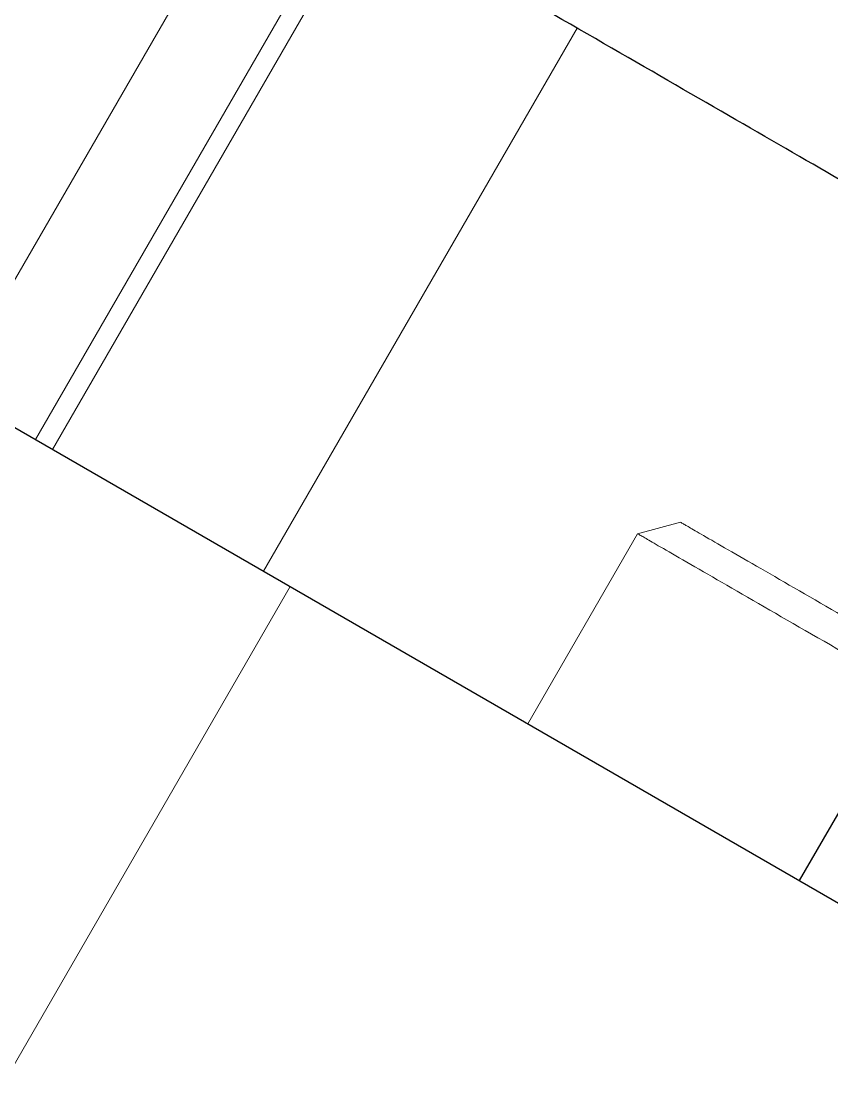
# Model space of a CAD drawing. Header units: millimetres. Extents: x 861 to 27901, y 673 to 17923.
# Drawn here: x 11336.71 to 11353.1, y 6985.16 to 7006.65 of the extents above; entities that cross this region are included whole.
import ezdxf

# ---------------------------------------------------------------- set-up
doc = ezdxf.new("R2010")
doc.units = ezdxf.units.MM
doc.header["$LTSCALE"] = 33.3
doc.linetypes.add('HIDDEN', pattern=[1.905, 1.27, -0.635])

msp = doc.modelspace()

# ---------------------------------------------------------------- linework, layer by layer
at = {"color": 7, "linetype": 'Continuous', "lineweight": 25}
for p, q in [((11242.581, 7052.695), (11379.915, 6973.405)), ((11352.446, 6989.264), (11358.789, 7000.25))]:
    msp.add_line(p, q, dxfattribs=at)
at = {"color": 1, "linetype": 'HIDDEN', "lineweight": 18}
for p, q in [((11325.171, 6981.666), (11359.859, 7041.746)), ((11343.34, 7009.17), (11336.997, 6998.184)), ((11337.34, 6997.986), (11343.683, 7008.972)), ((11341.606, 6995.523), (11347.948, 7006.509)), ((11350.039, 6996.513), (11349.173, 6996.281)), ((11349.173, 6996.281), (11346.953, 6992.436)), ((11332.236, 6978.045), (11342.147, 6995.211))]:
    msp.add_line(p, q, dxfattribs=at)
at = {"color": 7, "linetype": 'Continuous', "lineweight": 25}
msp.add_open_spline([(11358.789, 7000.25), (11358.745, 7000.276), (11358.658, 7000.326), (11357.956, 7000.731), (11356.853, 7001.368), (11355.332, 7002.246), (11353.437, 7003.34), (11351.204, 7004.63), (11348.697, 7006.077), (11346.842, 7007.148), (11345.915, 7007.683)], degree=3, dxfattribs=at)
at = {"color": 1, "linetype": 'HIDDEN', "lineweight": 18}
for points in [[(11354.983, 6993.659), (11354.335, 6994.033), (11353.04, 6994.781), (11351.406, 6995.724), (11350.262, 6996.384), (11350.114, 6996.47), (11350.039, 6996.513)], [(11354.666, 6993.109), (11353.946, 6993.525), (11352.507, 6994.356), (11350.691, 6995.404), (11349.421, 6996.138), (11349.256, 6996.233), (11349.173, 6996.281)]]:
    msp.add_open_spline(points, degree=3, dxfattribs=at)

doc.saveas('drawing.dxf')
